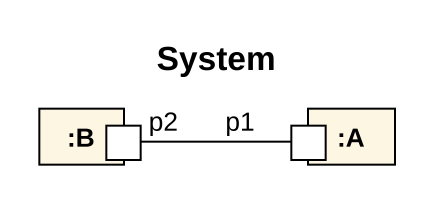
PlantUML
@startuml
title System
rectangle ":B" as B {
  port p2
}
rectangle ":A" as A {
  port p1
}
p2 -right- p1
@enduml
